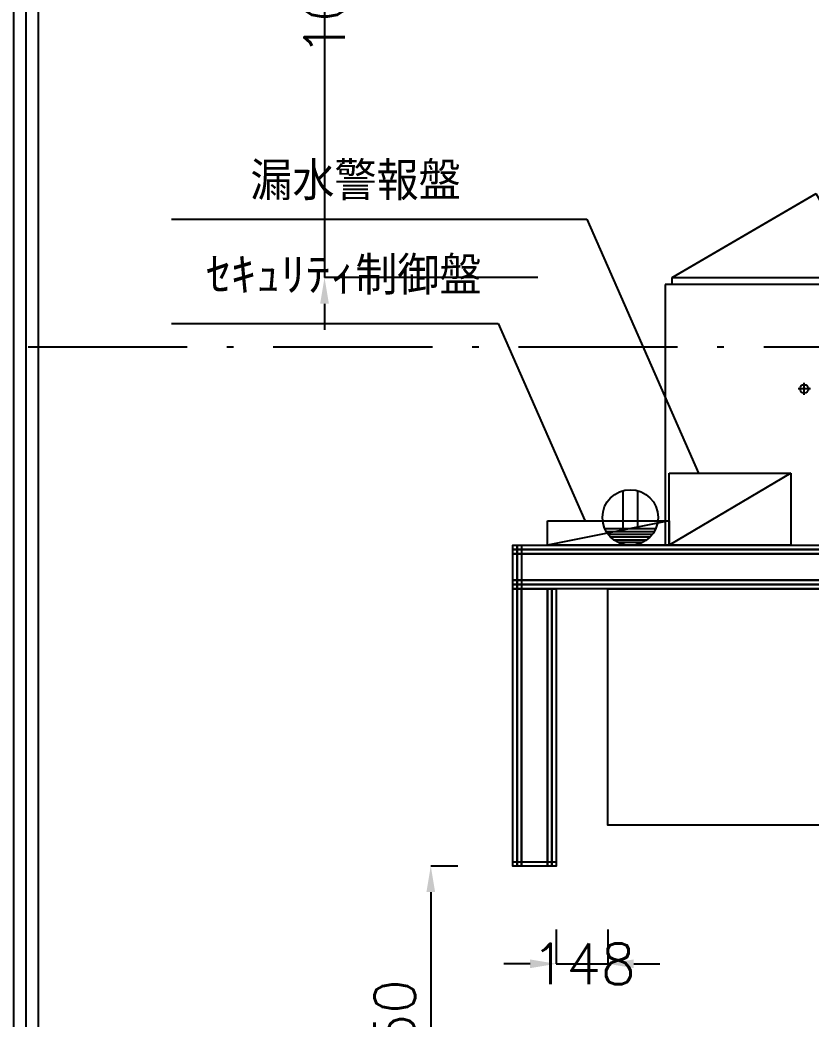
# Model space of a CAD drawing. Extents: x -120222 to -41942, y -19134 to 30932.
# Drawn here: x -83305 to -81031, y 12202 to 15076 of the extents above; entities that cross this region are included whole.
import ezdxf
from ezdxf.enums import TextEntityAlignment as Align

# ---------------------------------------------------------------- set-up
doc = ezdxf.new("R2010")
doc.units = 0
doc.header["$LTSCALE"] = 150
doc.header["$MEASUREMENT"] = 0
doc.header["$PDMODE"] = 1
doc.header["$PDSIZE"] = -2
doc.linetypes.add('ISO-10______', pattern=[4.699, 3.048, -0.762, 0.127, -0.762])
doc.layers.get('0').update_dxf_attribs({"linetype": 'CONTINUOUS'})
doc.layers.get('DEFPOINTS').update_dxf_attribs({"linetype": 'CONTINUOUS'})
for name, color, linetype in [('____-568', 7, 'CONTINUOUS'), ('____-569', 7, 'CONTINUOUS'), ('________', 7, 'CONTINUOUS'), ('____B', 7, 'CONTINUOUS'), ('___B', 7, 'CONTINUOUS')]:
    doc.layers.add(name, color=color, linetype=linetype)
doc.styles.get("Standard").update_dxf_attribs({"font": 'txt', "bigfont": 'BIGFONT.SHX'})
doc.dimstyles.new('KOYATSU', dxfattribs={"dimtxt": 116.375326, "dimasz": 75.111694, "dimexe": 0, "dimexo": 225, "dimgap": 45, "dimtad": 1, "dimdec": 1, "dimdsep": 46, "dimtxsty": 'Standard', "dimcen": 0, "dimadec": 0, "dimazin": 0, "dimtfac": 1, "dimtdec": 1, "dimtix": 1, "dimtmove": 2, "dimatfit": 3, "dimfxl": 1, "dimtolj": 1, "dimarcsym": 0})
doc.dimstyles.new('KOYATSU-1', dxfattribs={"dimtxt": 116.375326, "dimasz": 75.111694, "dimexe": 0, "dimexo": 150, "dimgap": 150, "dimtad": 1, "dimdec": 1, "dimdsep": 46, "dimtxsty": 'Standard', "dimcen": 0, "dimadec": 0, "dimazin": 0, "dimtfac": 1, "dimtdec": 1, "dimtix": 1, "dimtmove": 2, "dimatfit": 3, "dimfxl": 1, "dimtolj": 1, "dimarcsym": 0})

# ---------------------------------------------------------------- blocks, each defined once
blk = doc.blocks.new('____-188')
at = {"color": 1, "linetype": 'Continuous'}
for p, q in [((-88006.6, 9173.2), (-88006.6, 9064)), ((-87964.6, 9173.2), (-87964.6, 9064)), ((-88058.9, 9064), (-87912.2, 9064)), ((-88054.8, 9056), (-87916.3, 9056)), ((-88049.6, 9048), (-87921.6, 9048)), ((-88042.7, 9040), (-87928.4, 9040)), ((-88033.6, 9032), (-87937.6, 9032)), ((-87950.7, 9024), (-88020.4, 9024))]:
    blk.add_line(p, q, dxfattribs=at)
blk.add_circle((-87985.6, 9096), 80, dxfattribs=at)
at = {"color": 0, "flags": 1}
for tag in ['FMK_ELEC60HZ_LPG_NOTICE', 'FMK_ELEC50HZ_GAS_NOTICE', 'FMK_FACILITY_SYMBOL']:
    blk.add_attdef(tag, (-88065.6, 9016), '', height=0.18, dxfattribs=at)
blk = doc.blocks.new('____-189')
at = {"color": 1, "linetype": 'Continuous'}
for p, q in [((-87300.6, 9540.4), (-87300.6, 9575.6)), ((-87282.9, 9558), (-87318.2, 9558))]:
    blk.add_line(p, q, dxfattribs=at)
blk.add_circle((-87300.6, 9558), 12, dxfattribs=at)
at = {"color": 0, "flags": 1}
for tag in ['FMK_ELEC60HZ_LPG_NOTICE', 'FMK_ELEC50HZ_GAS_NOTICE', 'FMK_FACILITY_SYMBOL']:
    blk.add_attdef(tag, (-87318.2, 9540.4), '', height=0.18, dxfattribs=at)
blk = doc.blocks.new('____-190')
at = {"color": 1, "linetype": 'Continuous'}
for p, q in [((-86323.6, 9227.4), (-86323.6, 9262.6)), ((-86305.9, 9245), (-86341.2, 9245))]:
    blk.add_line(p, q, dxfattribs=at)
blk.add_circle((-86323.6, 9245), 12, dxfattribs=at)
at = {"color": 0, "flags": 1}
for tag in ['FMK_ELEC60HZ_LPG_NOTICE', 'FMK_ELEC50HZ_GAS_NOTICE', 'FMK_FACILITY_SYMBOL']:
    blk.add_attdef(tag, (-86341.2, 9227.4), '', height=0.18, dxfattribs=at)
blk = doc.blocks.new('____-191')
at = {"color": 1, "linetype": 'Continuous'}
for p, q in [((-86625.6, 9540.4), (-86625.6, 9575.6)), ((-86607.9, 9558), (-86643.2, 9558))]:
    blk.add_line(p, q, dxfattribs=at)
blk.add_circle((-86625.6, 9558), 12, dxfattribs=at)
at = {"color": 0, "flags": 1}
for tag in ['FMK_ELEC60HZ_LPG_NOTICE', 'FMK_ELEC50HZ_GAS_NOTICE', 'FMK_FACILITY_SYMBOL']:
    blk.add_attdef(tag, (-86643.2, 9540.4), '', height=0.18, dxfattribs=at)
blk = doc.blocks.new('____-192')
at = {"color": 1, "linetype": 'Continuous'}
for p, q in [((-86910.6, 9421.4), (-86910.6, 9456.6)), ((-86892.9, 9439), (-86928.2, 9439))]:
    blk.add_line(p, q, dxfattribs=at)
blk.add_circle((-86910.6, 9439), 12, dxfattribs=at)
at = {"color": 0, "flags": 1}
for tag in ['FMK_ELEC60HZ_LPG_NOTICE', 'FMK_ELEC50HZ_GAS_NOTICE', 'FMK_FACILITY_SYMBOL']:
    blk.add_attdef(tag, (-86928.2, 9421.4), '', height=0.18, dxfattribs=at)
blk = doc.blocks.new('____-193')
at = {"color": 1, "linetype": 'Continuous'}
for p, q in [((-86785.6, 9448.4), (-86785.6, 9483.6)), ((-86767.9, 9466), (-86803.2, 9466))]:
    blk.add_line(p, q, dxfattribs=at)
blk.add_circle((-86785.6, 9466), 12, dxfattribs=at)
at = {"color": 0, "flags": 1}
for tag in ['FMK_ELEC60HZ_LPG_NOTICE', 'FMK_ELEC50HZ_GAS_NOTICE', 'FMK_FACILITY_SYMBOL']:
    blk.add_attdef(tag, (-86803.2, 9448.4), '', height=0.18, dxfattribs=at)
blk = doc.blocks.new('____-194')
at = {"color": 1, "linetype": 'Continuous'}
for p, q in [((-87485.6, 9448.4), (-87485.6, 9483.6)), ((-87467.9, 9466), (-87503.2, 9466))]:
    blk.add_line(p, q, dxfattribs=at)
blk.add_circle((-87485.6, 9466), 12, dxfattribs=at)
at = {"color": 0, "flags": 1}
for tag in ['FMK_ELEC60HZ_LPG_NOTICE', 'FMK_ELEC50HZ_GAS_NOTICE', 'FMK_FACILITY_SYMBOL']:
    blk.add_attdef(tag, (-87503.2, 9448.4), '', height=0.18, dxfattribs=at)
blk = doc.blocks.new('____-195')
at = {"color": 1, "linetype": 'Continuous'}
for p, q in [((-87865.6, 9786), (-87450.9, 10027.9)), ((-86885.6, 9786), (-87300.2, 10027.9)), ((-86385.6, 9786), (-86800.2, 10027.9)), ((-87865.6, 9786), (-87385.6, 9786)), ((-87865.6, 9766), (-87865.6, 9786)), ((-87385.6, 9766), (-87385.6, 9786)), ((-87365.6, 9766), (-87365.6, 9786)), ((-87365.6, 9786), (-86885.6, 9786)), ((-86885.6, 9766), (-86885.6, 9786)), ((-86865.6, 9766), (-86865.6, 9786)), ((-86865.6, 9786), (-86385.6, 9786)), ((-86385.6, 9766), (-86385.6, 9786)), ((-86085.6, 9766), (-87885.6, 9766)), ((-87885.6, 9766), (-87885.6, 9016)), ((-86365.6, 9016), (-86365.6, 9766)), ((-86365.6, 9016), (-86085.6, 9766)), ((-86085.6, 9016), (-86085.6, 9766)), ((-87885.6, 9016), (-86085.6, 9016))]:
    blk.add_line(p, q, dxfattribs=at)
for centre, start, end in [((-87865.6, 9786), 0, 30.2532), ((-86885.6, 9786), 149.7468, 180), ((-86385.6, 9786), 149.7468, 180)]:
    blk.add_arc(centre, 480, start, end, dxfattribs=at)
at = {"color": 1}
for name in ['____-189', '____-191', '____-194', '____-193', '____-192', '____-190', '____-188']:
    blk.add_blockref(name, (0, 0), dxfattribs=at)
blk = doc.blocks.new('____-301')
at = {"color": 1, "linetype": 'Continuous'}
for p, q in [((-87523.6, 9223.4), (-87873.6, 9016)), ((-87873.6, 9016), (-87873.6, 9223.4)), ((-87873.6, 9223.4), (-87523.6, 9223.4)), ((-87523.6, 9223.4), (-87523.6, 9016)), ((-87873.6, 9086), (-88223.6, 9016)), ((-88223.6, 9016), (-88223.6, 9086)), ((-88223.6, 9086), (-87873.6, 9086)), ((-87873.6, 9086), (-87873.6, 9016)), ((-87873.6, 9016), (-88223.6, 9016)), ((-87523.6, 9016), (-87873.6, 9016))]:
    blk.add_line(p, q, dxfattribs=at)
blk = doc.blocks.new('*D334')
at = {"layer": '___B', "color": 0, "linetype": 'Continuous', "lineweight": -2, "transparency": 16777216}
for p, q in [((-81763.5, 12460), (-81763.5, 12361.1)), ((-81615.5, 12460), (-81615.5, 12361.1)), ((-81838.6, 12361.1), (-81913.7, 12361.1)), ((-81763.5, 12361.1), (-81615.5, 12361.1)), ((-81540.3, 12361.1), (-81465.2, 12361.1))]:
    blk.add_line(p, q, dxfattribs=at)
at = {"layer": '___B', "color": 0, "linetype": 'Continuous', "transparency": 16777216}
for points in [[(-81838.6, 12373.6), (-81838.6, 12348.6), (-81763.5, 12361.1)], [(-81540.3, 12373.6), (-81540.3, 12348.6), (-81615.5, 12361.1)]]:
    blk.add_solid(points, dxfattribs=at)
at = {"layer": 'DEFPOINTS', "color": 0, "linetype": 'Continuous', "transparency": 16777216}
for p in [(-81763.5, 12610), (-81615.5, 12610), (-81615.5, 12361.1)]:
    blk.add_point(p, dxfattribs=at)
at = {"layer": '___B', "color": 0, "linetype": 'Continuous', "transparency": 16777216, "insert": (-81685, 12361.1), "char_height": 116.38, "attachment_point": 5}
blk.add_mtext('\\A1;148', dxfattribs=at)
blk = doc.blocks.new('____-503')
at = {"color": 1, "linetype": 'Continuous', "flags": 128}
for points in [[(-88323.6, 8093.5), (-88323.6, 8891), (-88311.1, 8891), (-88311.1, 8093.5)], [(-88311.1, 8093.5), (-88311.1, 8891), (-88298.6, 8891), (-88298.6, 8093.5)], [(-88298.6, 8093.5), (-88298.6, 8891), (-88223.6, 8891), (-88223.6, 8093.5)], [(-88223.6, 8093.5), (-88223.6, 8891), (-88211.1, 8891), (-88211.1, 8093.5)], [(-88211.1, 8093.5), (-88211.1, 8891), (-88198.6, 8891), (-88198.6, 8093.5)]]:
    blk.add_lwpolyline(points, close=True, dxfattribs=at)
blk = doc.blocks.new('____-504')
at = {"color": 1, "linetype": 'Continuous', "flags": 128}
for points in [[(-88323.6, 9016), (-86085.6, 9016), (-86085.6, 9003.5), (-88323.6, 9003.5)], [(-88323.6, 9003.5), (-86085.6, 9003.5), (-86085.6, 8991), (-88323.6, 8991)], [(-88323.6, 8991), (-86085.6, 8991), (-86085.6, 8916), (-88323.6, 8916)], [(-88323.6, 8916), (-86085.6, 8916), (-86085.6, 8903.5), (-88323.6, 8903.5)], [(-88323.6, 8903.5), (-86085.6, 8903.5), (-86085.6, 8891), (-88323.6, 8891)]]:
    blk.add_lwpolyline(points, close=True, dxfattribs=at)
blk = doc.blocks.new('____-507')
at = {"color": 1, "linetype": 'Continuous', "flags": 128}
for points in [[(-88323.6, 8891), (-88323.6, 9016), (-88311.1, 9016), (-88311.1, 8891)], [(-88311.1, 8891), (-88311.1, 9016), (-88298.6, 9016), (-88298.6, 8891)]]:
    blk.add_lwpolyline(points, close=True, dxfattribs=at)
blk = doc.blocks.new('____-509')
at = {"color": 1, "linetype": 'Continuous', "flags": 128}
blk.add_lwpolyline([(-88323.6, 8106), (-88198.6, 8106), (-88198.6, 8093.5), (-88323.6, 8093.5)], close=True, dxfattribs=at)
at = {"color": 1}
for name in ['____-504', '____-507', '____-503']:
    blk.add_blockref(name, (0, 0), dxfattribs=at)
blk = doc.blocks.new('____-530')
at = {"color": 1, "linetype": 'ISO-10______'}
blk.add_line((-89722.6, 5781), (-89722.6, 11506), dxfattribs=at)
at = {"color": 1, "linetype": 'Continuous', "flags": 128}
blk.add_lwpolyline([(-89757.6, 11506), (-89687.6, 11506), (-89687.6, 5781), (-89757.6, 5781)], close=True, dxfattribs=at)
blk = doc.blocks.new('*D567')
at = {"layer": '________', "color": 0, "linetype": 'Continuous', "lineweight": -2, "transparency": 16777216}
for p, q in [((-82429.5, 15434.8), (-82429.5, 15509.9)), ((-81816, 15359.7), (-82429.5, 15359.7)), ((-82429.5, 15359.7), (-82429.5, 14334.7)), ((-81816, 14334.7), (-82429.5, 14334.7)), ((-82429.5, 14259.6), (-82429.5, 14184.5))]:
    blk.add_line(p, q, dxfattribs=at)
at = {"layer": '________', "color": 0, "linetype": 'Continuous', "transparency": 16777216}
for points in [[(-82442.1, 15434.8), (-82417, 15434.8), (-82429.5, 15359.7)], [(-82442.1, 14259.6), (-82417, 14259.6), (-82429.5, 14334.7)]]:
    blk.add_solid(points, dxfattribs=at)
at = {"layer": 'DEFPOINTS', "color": 0, "linetype": 'Continuous', "transparency": 16777216}
for p in [(-81591, 15359.7), (-82429.5, 14334.7), (-81591, 14334.7)]:
    blk.add_point(p, dxfattribs=at)
at = {"layer": '________', "color": 0, "linetype": 'Continuous', "transparency": 16777216, "insert": (-82429.5, 15170.4), "char_height": 116.38, "attachment_point": 5, "rotation": 90}
blk.add_mtext('\\A1;1025', dxfattribs=at)
blk = doc.blocks.new('*D582')
at = {"layer": '________', "color": 0, "linetype": 'Continuous', "lineweight": -2, "transparency": 16777216}
for p, q in [((-82046.7, 12642.2), (-82124, 12642.2)), ((-82124, 12567.1), (-82124, 11767.3)), ((-82046.7, 11692.2), (-82124, 11692.2))]:
    blk.add_line(p, q, dxfattribs=at)
at = {"layer": '________', "color": 0, "linetype": 'Continuous', "transparency": 16777216}
for points in [[(-82136.5, 12567.1), (-82111.5, 12567.1), (-82124, 12642.2)], [(-82136.5, 11767.3), (-82111.5, 11767.3), (-82124, 11692.2)]]:
    blk.add_solid(points, dxfattribs=at)
at = {"layer": 'DEFPOINTS', "color": 0, "linetype": 'Continuous', "transparency": 16777216}
for p in [(-81821.7, 12642.2), (-82124, 11692.2), (-81821.7, 11692.2)]:
    blk.add_point(p, dxfattribs=at)
at = {"layer": '________', "color": 0, "linetype": 'Continuous', "transparency": 16777216, "insert": (-82227.2, 12167.2), "char_height": 116.38, "attachment_point": 5, "rotation": 90}
blk.add_mtext('\\A1;950', dxfattribs=at)

msp = doc.modelspace()

# ---------------------------------------------------------------- linework, layer by layer
at = {"layer": '____B', "color": 0, "linetype": 'Continuous'}
for p, q in [((-82869.38411, 14502.24678), (-81675.60782, 14502.24678)), ((-81675.60782, 14502.24678), (-81354.10601, 13772.09272)), ((-82869.38411, 14202.49324), (-81930.67624, 14202.49324)), ((-81930.67624, 14202.49324), (-81681.25902, 13636.04854))]:
    msp.add_line(p, q, dxfattribs=at)
at = {"layer": '____B', "color": 6, "linetype": 'ISO-10______'}
msp.add_line((-41943.00752, 14134.71684), (-107847.23944, 14134.71684), dxfattribs=at)
at = {"layer": '___B', "color": 5}
msp.add_line((-83287.45331, -18154.63715), (-83287.45331, 28891.32986), dxfattribs=at)
at = {"layer": '___B', "color": 0, "linetype": 'Continuous', "flags": 128}
msp.add_lwpolyline([(-81615.45325, 13439.71684), (-80960.45325, 13439.71684), (-80960.45325, 12759.71684), (-81615.45325, 12759.71684)], close=True, dxfattribs=at)

# ---------------------------------------------------------------- block references
at = {"layer": '____-568', "color": 0}
msp.add_blockref('____-195', (6435.10495, 4548.69799), dxfattribs=at)
at = {"layer": '____-569', "color": 0}
for name in ['____-530', '____-509']:
    msp.add_blockref(name, (6435.10495, 4548.69799), dxfattribs=at)
at = {"layer": '___B', "color": 0}
msp.add_blockref('____-301', (6435.10495, 4548.69799), dxfattribs=at)

# ---------------------------------------------------------------- texts
at = {"layer": '____B', "color": 0}
for s, p in [('漏水警報盤', (-82037.82643, 14524.40909)), ('ｾｷｭﾘﾃｨ制御盤', (-81977.93786, 14252.16263))]:
    msp.add_text(s, height=110, dxfattribs=at).set_placement(p, align=Align.BOTTOM_RIGHT)

# ---------------------------------------------------------------- dimensions: what is measured, and where the dimension line sits
at = {"layer": '________', "color": 0, "linetype": 'Continuous'}
dim = msp.add_linear_dim(base=(-82429.5375, 14334.71684), p1=(-81590.95317, 15359.71684), p2=(-81590.95317, 14334.71684), angle=270, dimstyle='KOYATSU', dxfattribs=at)
dim.commit()
dim.dimension.update_dxf_attribs({"geometry": '*D567', "text_midpoint": (-82429.5375, 15170.35181), "dimtype": 160})
dim = msp.add_linear_dim(base=(-82124, 11692.21684), p1=(-81821.6537, 12642.21684), p2=(-81821.6537, 11692.21684), angle=270, dimstyle='KOYATSU', dxfattribs=at)
dim.commit()
dim.dimension.update_dxf_attribs({"geometry": '*D582', "text_midpoint": (-82227.18766, 12167.21684)})
at = {"layer": '___B', "color": 0, "linetype": 'Continuous'}
dim = msp.add_linear_dim(base=(-81615.45325, 12361.07708), p1=(-81763.45321, 12610), p2=(-81615.45325, 12610), angle=0, dimstyle='KOYATSU-1', dxfattribs=at)
dim.commit()
dim.dimension.update_dxf_attribs({"geometry": '*D334', "text_midpoint": (-81685, 12361.07708), "dimtype": 161})

doc.saveas('drawing.dxf')
